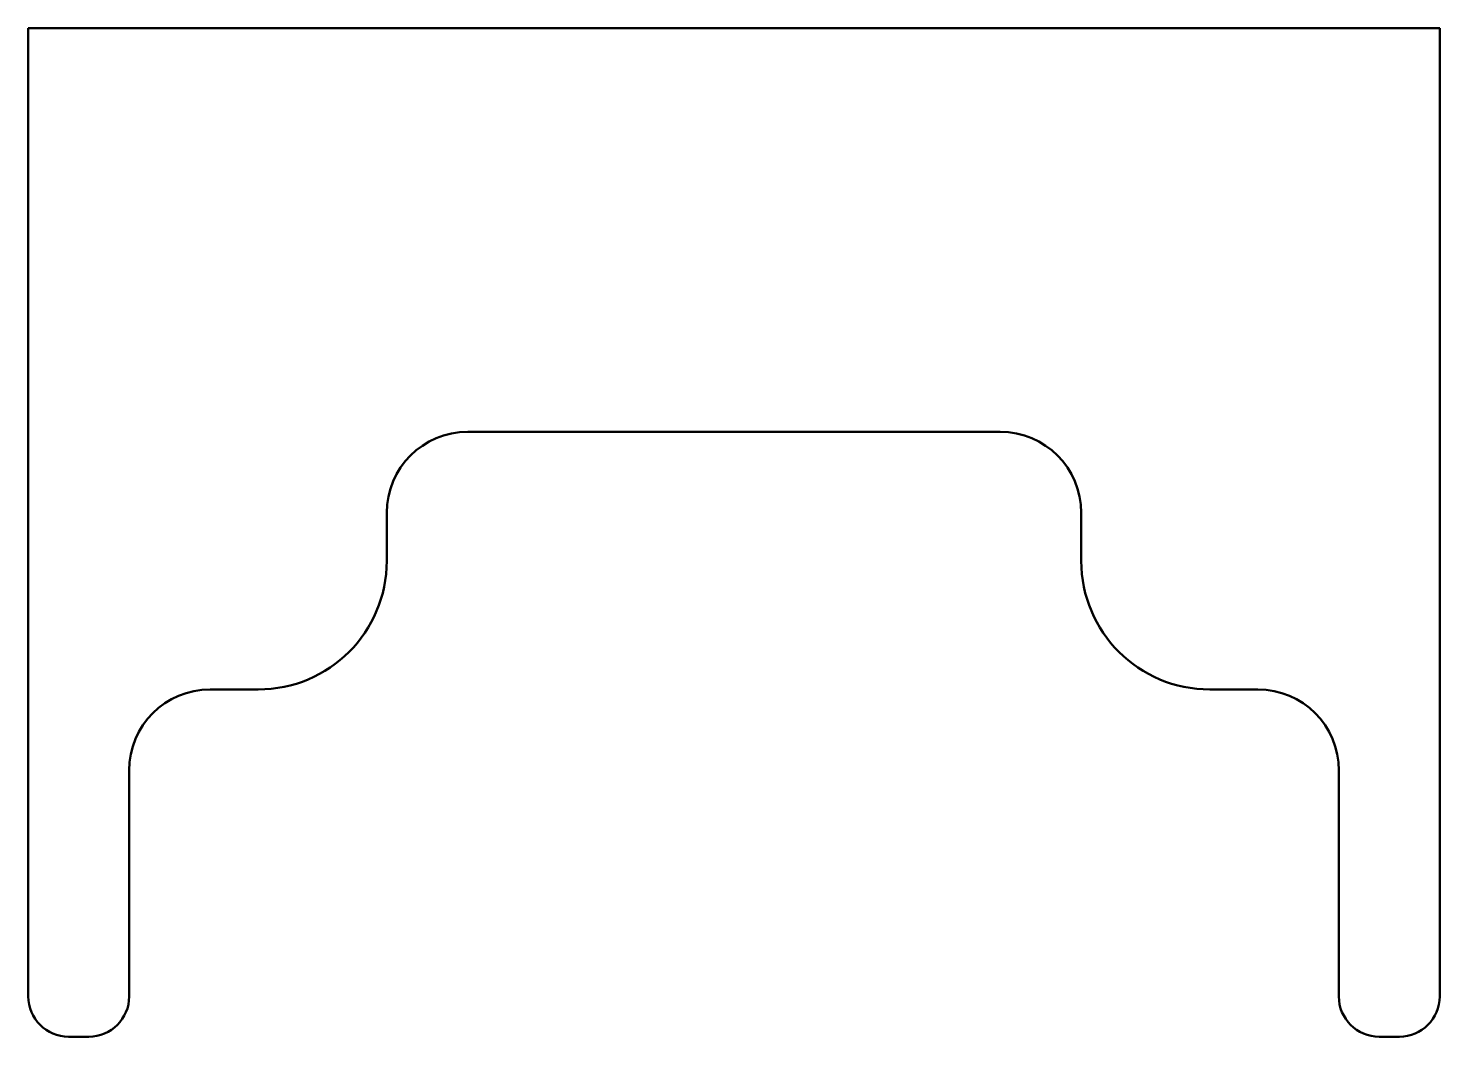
# Model space of a CAD drawing. Header units: millimetres. Extents: x 112.4 to 182.4, y 91.4 to 141.4.
import ezdxf

# ---------------------------------------------------------------- set-up
doc = ezdxf.new("R2010")
doc.units = ezdxf.units.MM
doc.layers.add('Visible (ISO)', color=7, linetype='Continuous', lineweight=50)

msp = doc.modelspace()

# ---------------------------------------------------------------- linework, layer by layer
at = {"layer": 'Visible (ISO)'}
for p, q in [((112.448, 141.363), (112.448, 93.413)), ((182.368, 141.363), (112.448, 141.363)), ((182.368, 93.413), (182.368, 141.363)), ((134.218, 121.373), (160.598, 121.373)), ((130.208, 114.983), (130.208, 117.363)), ((164.608, 117.363), (164.608, 114.983)), ((121.458, 108.613), (123.838, 108.613)), ((170.978, 108.613), (173.358, 108.613)), ((117.448, 93.413), (117.448, 104.603)), ((177.368, 104.603), (177.368, 93.413)), ((114.448, 91.413), (115.448, 91.413)), ((179.368, 91.413), (180.368, 91.413))]:
    msp.add_line(p, q, dxfattribs=at)
for centre, radius, start, end in [((134.218, 117.363), 4.01, 90, 180), ((160.598, 117.363), 4.01, 0, 90), ((123.838, 114.983), 6.37, 270, 0), ((170.978, 114.983), 6.37, 180, 270), ((121.458, 104.603), 4.01, 90, 180), ((173.358, 104.603), 4.01, 0, 90), ((114.448, 93.413), 2, 180, 270), ((115.448, 93.413), 2, 270, 0), ((179.368, 93.413), 2, 180, 270), ((180.368, 93.413), 2, 270, 0)]:
    msp.add_arc(centre, radius, start, end, dxfattribs=at)

doc.saveas('drawing.dxf')
